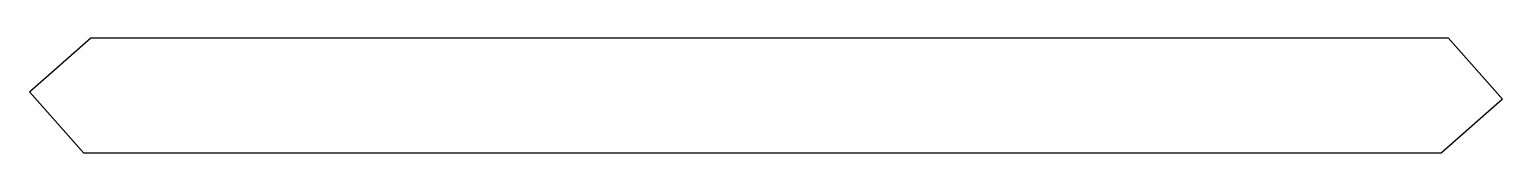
# Model space of a CAD drawing. Header units: millimetres. Extents: x -65 to 65, y -5 to 5.
import ezdxf

# ---------------------------------------------------------------- set-up
doc = ezdxf.new("R2010")
doc.units = ezdxf.units.MM
doc.layers.get('0').update_dxf_attribs({"linetype": 'CONTINUOUS'})

msp = doc.modelspace()

# ---------------------------------------------------------------- linework, layer by layer
msp.add_lwpolyline([(60, -5), (-60, -5), (-64.8, 0.43), (-59.37, 5.23), (60.63, 5.23), (65.43, -0.2)], close=True)

doc.saveas('drawing.dxf')
